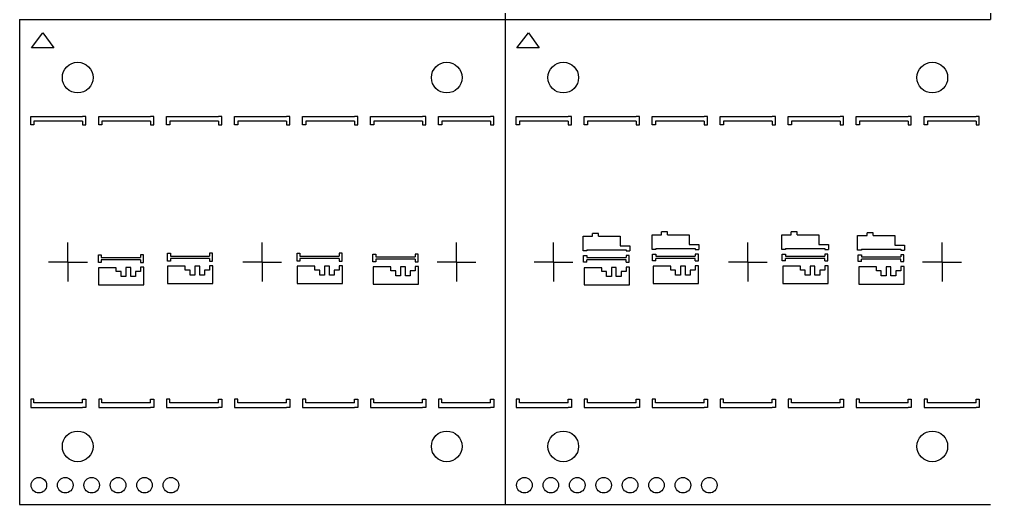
# Model space of a CAD drawing. Extents: x -12.5 to 62.5, y -12.5 to 37.5.
# Drawn here: x -12.5 to 37.5, y -12.5 to 12.5 of the extents above; entities that cross this region are included whole.
import ezdxf

# ---------------------------------------------------------------- set-up
doc = ezdxf.new("R2010")
doc.units = 0

msp = doc.modelspace()

# ---------------------------------------------------------------- linework, layer by layer
for p, q in [((12.5, 37.5), (12.5, 12.5)), ((37.5, 37.5), (37.5, 12.5)), ((-12.5, 12.5), (12.5, 12.5)), ((-12.5, 12.5), (-12.5, -12.5)), ((12.5, 12.5), (12.5, -12.5)), ((12.5, 12.5), (37.5, 12.5)), ((12.5, 12.5), (12.5, -12.5)), ((12.5, 12.5), (37.5, 12.5)), ((-11.883, 11.034), (-11.298, 11.8)), ((-11.298, 11.8), (-10.735, 11.034)), ((13.117, 11.034), (13.702, 11.8)), ((13.702, 11.8), (14.265, 11.034)), ((-10.735, 11.034), (-11.883, 11.034)), ((14.265, 11.034), (13.117, 11.034)), ((-11.92, 7.072), (-11.92, 7.5)), ((-11.92, 7.5), (-11.75, 7.5)), ((-11.75, 7.5), (-9.25, 7.5)), ((-9.08, 7.5), (-9.25, 7.5)), ((-9.08, 7.072), (-9.08, 7.5)), ((-8.42, 7.072), (-8.42, 7.5)), ((-8.42, 7.5), (-8.25, 7.5)), ((-8.25, 7.5), (-5.75, 7.5)), ((-5.58, 7.5), (-5.75, 7.5)), ((-5.58, 7.072), (-5.58, 7.5)), ((-4.92, 7.072), (-4.92, 7.5)), ((-4.92, 7.5), (-4.75, 7.5)), ((-4.75, 7.5), (-2.25, 7.5)), ((-2.08, 7.5), (-2.25, 7.5)), ((-2.08, 7.072), (-2.08, 7.5)), ((-1.42, 7.072), (-1.42, 7.5)), ((-1.42, 7.5), (-1.25, 7.5)), ((-1.25, 7.5), (1.25, 7.5)), ((1.42, 7.5), (1.25, 7.5)), ((1.42, 7.072), (1.42, 7.5)), ((2.08, 7.072), (2.08, 7.5)), ((2.08, 7.5), (2.25, 7.5)), ((2.25, 7.5), (4.75, 7.5)), ((4.92, 7.5), (4.75, 7.5)), ((4.92, 7.072), (4.92, 7.5)), ((5.58, 7.072), (5.58, 7.5)), ((5.58, 7.5), (5.75, 7.5)), ((5.75, 7.5), (8.25, 7.5)), ((8.42, 7.5), (8.25, 7.5)), ((8.42, 7.072), (8.42, 7.5)), ((9.08, 7.072), (9.08, 7.5)), ((9.08, 7.5), (9.25, 7.5)), ((9.25, 7.5), (11.75, 7.5)), ((11.92, 7.5), (11.75, 7.5)), ((11.92, 7.072), (11.92, 7.5)), ((13.08, 7.5), (13.25, 7.5)), ((13.08, 7.072), (13.08, 7.5)), ((13.25, 7.5), (15.75, 7.5)), ((15.92, 7.5), (15.75, 7.5)), ((15.92, 7.072), (15.92, 7.5)), ((16.58, 7.5), (16.75, 7.5)), ((16.58, 7.072), (16.58, 7.5)), ((16.75, 7.5), (19.25, 7.5)), ((19.42, 7.5), (19.25, 7.5)), ((19.42, 7.072), (19.42, 7.5)), ((20.08, 7.5), (20.25, 7.5)), ((20.08, 7.072), (20.08, 7.5)), ((20.25, 7.5), (22.75, 7.5)), ((22.92, 7.5), (22.75, 7.5)), ((22.92, 7.072), (22.92, 7.5)), ((23.58, 7.5), (23.75, 7.5)), ((23.58, 7.072), (23.58, 7.5)), ((23.75, 7.5), (26.25, 7.5)), ((26.42, 7.5), (26.25, 7.5)), ((26.42, 7.072), (26.42, 7.5)), ((27.08, 7.5), (27.25, 7.5)), ((27.08, 7.072), (27.08, 7.5)), ((27.25, 7.5), (29.75, 7.5)), ((29.92, 7.5), (29.75, 7.5)), ((29.92, 7.072), (29.92, 7.5)), ((30.58, 7.5), (30.75, 7.5)), ((30.58, 7.072), (30.58, 7.5)), ((30.75, 7.5), (33.25, 7.5)), ((33.42, 7.5), (33.25, 7.5)), ((33.42, 7.072), (33.42, 7.5)), ((34.08, 7.5), (34.25, 7.5)), ((34.08, 7.072), (34.08, 7.5)), ((34.25, 7.5), (36.75, 7.5)), ((36.92, 7.5), (36.75, 7.5)), ((36.92, 7.072), (36.92, 7.5)), ((-11.75, 7.072), (-11.92, 7.072)), ((-9.25, 7.25), (-11.75, 7.25)), ((-11.75, 7.25), (-11.75, 7.072)), ((-9.25, 7.25), (-9.25, 7.072)), ((-9.25, 7.072), (-9.08, 7.072)), ((-8.25, 7.072), (-8.42, 7.072)), ((-5.75, 7.25), (-8.25, 7.25)), ((-8.25, 7.25), (-8.25, 7.072)), ((-5.75, 7.25), (-5.75, 7.072)), ((-5.75, 7.072), (-5.58, 7.072)), ((-4.75, 7.072), (-4.92, 7.072)), ((-2.25, 7.25), (-4.75, 7.25)), ((-4.75, 7.25), (-4.75, 7.072)), ((-2.25, 7.25), (-2.25, 7.072)), ((-2.25, 7.072), (-2.08, 7.072)), ((-1.25, 7.072), (-1.42, 7.072)), ((1.25, 7.25), (-1.25, 7.25)), ((-1.25, 7.25), (-1.25, 7.072)), ((1.25, 7.25), (1.25, 7.072)), ((1.25, 7.072), (1.42, 7.072)), ((2.25, 7.072), (2.08, 7.072)), ((4.75, 7.25), (2.25, 7.25)), ((2.25, 7.25), (2.25, 7.072)), ((4.75, 7.25), (4.75, 7.072)), ((4.75, 7.072), (4.92, 7.072)), ((5.75, 7.072), (5.58, 7.072)), ((8.25, 7.25), (5.75, 7.25)), ((5.75, 7.25), (5.75, 7.072)), ((8.25, 7.25), (8.25, 7.072)), ((8.25, 7.072), (8.42, 7.072)), ((9.25, 7.072), (9.08, 7.072)), ((11.75, 7.25), (9.25, 7.25)), ((9.25, 7.25), (9.25, 7.072)), ((11.75, 7.25), (11.75, 7.072)), ((11.75, 7.072), (11.92, 7.072)), ((13.25, 7.072), (13.08, 7.072)), ((13.25, 7.25), (13.25, 7.072)), ((15.75, 7.25), (13.25, 7.25)), ((15.75, 7.25), (15.75, 7.072)), ((15.75, 7.072), (15.92, 7.072)), ((16.75, 7.072), (16.58, 7.072)), ((16.75, 7.25), (16.75, 7.072)), ((19.25, 7.25), (16.75, 7.25)), ((19.25, 7.25), (19.25, 7.072)), ((19.25, 7.072), (19.42, 7.072)), ((20.25, 7.072), (20.08, 7.072)), ((20.25, 7.25), (20.25, 7.072)), ((22.75, 7.25), (20.25, 7.25)), ((22.75, 7.25), (22.75, 7.072)), ((22.75, 7.072), (22.92, 7.072)), ((23.75, 7.072), (23.58, 7.072)), ((23.75, 7.25), (23.75, 7.072)), ((26.25, 7.25), (23.75, 7.25)), ((26.25, 7.25), (26.25, 7.072)), ((26.25, 7.072), (26.42, 7.072)), ((27.25, 7.072), (27.08, 7.072)), ((27.25, 7.25), (27.25, 7.072)), ((29.75, 7.25), (27.25, 7.25)), ((29.75, 7.25), (29.75, 7.072)), ((29.75, 7.072), (29.92, 7.072)), ((30.75, 7.072), (30.58, 7.072)), ((30.75, 7.25), (30.75, 7.072)), ((33.25, 7.25), (30.75, 7.25)), ((33.25, 7.25), (33.25, 7.072)), ((33.25, 7.072), (33.42, 7.072)), ((34.25, 7.072), (34.08, 7.072)), ((34.25, 7.25), (34.25, 7.072)), ((36.75, 7.25), (34.25, 7.25)), ((36.75, 7.25), (36.75, 7.072)), ((36.75, 7.072), (36.92, 7.072)), ((20.566, 1.397), (20.566, 1.547)), ((20.866, 1.547), (20.566, 1.547)), ((20.866, 1.397), (20.866, 1.547)), ((27.241, 1.397), (27.241, 1.547)), ((27.541, 1.547), (27.241, 1.547)), ((27.541, 1.397), (27.541, 1.547)), ((31.152, 1.361), (31.152, 1.511)), ((31.452, 1.511), (31.152, 1.511)), ((31.452, 1.361), (31.452, 1.511)), ((-10, 0), (-10, 1)), ((0, 0), (0, 1)), ((10, 0), (10, 1)), ((15, 0), (15, 1)), ((16.517, 0.575), (16.517, 1.325)), ((16.517, 1.325), (17.013, 1.325)), ((17.013, 1.325), (17.013, 1.475)), ((17.313, 1.475), (17.013, 1.475)), ((17.313, 1.325), (17.313, 1.475)), ((17.313, 1.325), (18.432, 1.325)), ((18.432, 1.325), (18.432, 0.825)), ((20.07, 0.647), (20.07, 1.397)), ((20.07, 1.397), (20.566, 1.397)), ((20.866, 1.397), (21.985, 1.397)), ((21.985, 1.397), (21.985, 0.897)), ((25, 0), (25, 1)), ((26.745, 0.647), (26.745, 1.397)), ((26.745, 1.397), (27.241, 1.397)), ((27.541, 1.397), (28.66, 1.397)), ((28.66, 1.397), (28.66, 0.897)), ((30.657, 0.611), (30.657, 1.361)), ((30.657, 1.361), (31.152, 1.361)), ((31.452, 1.361), (32.572, 1.361)), ((32.572, 1.361), (32.572, 0.861)), ((35, 0), (35, 1)), ((16.717, 0.575), (16.517, 0.575)), ((16.717, 0.625), (18.732, 0.625)), ((16.717, 0.625), (18.732, 0.625)), ((16.717, 0.625), (16.717, 0.575)), ((18.432, 0.825), (18.932, 0.825)), ((18.692, 0.625), (18.712, 0.625)), ((18.712, 0.625), (18.732, 0.625)), ((18.732, 0.625), (18.732, 0.575)), ((18.732, 0.575), (18.932, 0.575)), ((18.932, 0.825), (18.932, 0.575)), ((20.27, 0.647), (20.07, 0.647)), ((20.27, 0.697), (22.285, 0.697)), ((20.27, 0.697), (22.285, 0.697)), ((20.27, 0.697), (20.27, 0.647)), ((21.985, 0.897), (22.485, 0.897)), ((22.245, 0.697), (22.265, 0.697)), ((22.265, 0.697), (22.285, 0.697)), ((22.285, 0.697), (22.285, 0.647)), ((22.285, 0.647), (22.485, 0.647)), ((22.485, 0.897), (22.485, 0.647)), ((26.945, 0.647), (26.745, 0.647)), ((26.945, 0.697), (28.96, 0.697)), ((26.945, 0.697), (28.96, 0.697)), ((26.945, 0.697), (26.945, 0.647)), ((28.66, 0.897), (29.16, 0.897)), ((28.92, 0.697), (28.94, 0.697)), ((28.94, 0.697), (28.96, 0.697)), ((28.96, 0.697), (28.96, 0.647)), ((28.96, 0.647), (29.16, 0.647)), ((29.16, 0.897), (29.16, 0.647)), ((30.857, 0.611), (30.657, 0.611)), ((30.857, 0.661), (32.872, 0.661)), ((30.857, 0.661), (32.872, 0.661)), ((30.857, 0.661), (30.857, 0.611)), ((32.572, 0.861), (33.072, 0.861)), ((32.832, 0.661), (32.852, 0.661)), ((32.852, 0.661), (32.872, 0.661)), ((32.872, 0.661), (32.872, 0.611)), ((32.872, 0.611), (33.072, 0.611)), ((33.072, 0.861), (33.072, 0.611)), ((-10, 0), (-11, 0)), ((-10, 0), (-9, 0)), ((-10, 0), (-10, -1)), ((-8.436, -0.031), (-8.436, 0.375)), ((-8.436, 0.375), (-8.283, 0.375)), ((-8.283, 0.375), (-8.283, 0.225)), ((-8.283, 0.225), (-6.268, 0.225)), ((-6.268, 0.108), (-8.283, 0.108)), ((-8.283, 0.108), (-8.283, -0.031)), ((-6.115, 0.375), (-6.268, 0.375)), ((-6.268, 0.375), (-6.268, 0.225)), ((-6.268, 0.108), (-6.268, -0.031)), ((-6.115, -0.031), (-6.115, 0.375)), ((-4.883, 0.041), (-4.883, 0.447)), ((-4.883, 0.447), (-4.73, 0.447)), ((-4.73, 0.041), (-4.883, 0.041)), ((-4.73, 0.447), (-4.73, 0.297)), ((-4.73, 0.297), (-2.715, 0.297)), ((-2.715, 0.18), (-4.73, 0.18)), ((-4.73, 0.18), (-4.73, 0.041)), ((-2.562, 0.447), (-2.715, 0.447)), ((-2.715, 0.447), (-2.715, 0.297)), ((-2.715, 0.18), (-2.715, 0.041)), ((-2.715, 0.041), (-2.562, 0.041)), ((-2.562, 0.041), (-2.562, 0.447)), ((0, 0), (-1, 0)), ((0, 0), (1, 0)), ((0, 0), (0, -1)), ((1.792, 0.041), (1.792, 0.447)), ((1.792, 0.447), (1.945, 0.447)), ((1.945, 0.041), (1.792, 0.041)), ((1.945, 0.447), (1.945, 0.297)), ((1.945, 0.297), (3.96, 0.297)), ((3.96, 0.18), (1.945, 0.18)), ((1.945, 0.18), (1.945, 0.041)), ((4.113, 0.447), (3.96, 0.447)), ((3.96, 0.447), (3.96, 0.297)), ((3.96, 0.18), (3.96, 0.041)), ((3.96, 0.041), (4.113, 0.041)), ((4.113, 0.041), (4.113, 0.447)), ((5.703, 0.005), (5.703, 0.411)), ((5.703, 0.411), (5.857, 0.411)), ((5.857, 0.005), (5.703, 0.005)), ((5.857, 0.411), (5.857, 0.261)), ((5.857, 0.261), (7.872, 0.261)), ((7.872, 0.144), (5.857, 0.144)), ((5.857, 0.144), (5.857, 0.005)), ((8.025, 0.411), (7.872, 0.411)), ((7.872, 0.411), (7.872, 0.261)), ((7.872, 0.144), (7.872, 0.005)), ((7.872, 0.005), (8.025, 0.005)), ((8.025, 0.005), (8.025, 0.411)), ((10, 0), (9, 0)), ((10, 0), (11, 0)), ((10, 0), (10, -1)), ((16.549, -0.017), (16.549, 0.338)), ((16.549, 0.338), (16.717, 0.338)), ((16.717, 0.338), (16.717, 0.225)), ((16.717, 0.225), (18.732, 0.225)), ((18.732, 0.108), (16.717, 0.108)), ((16.717, -0.017), (16.717, 0.108)), ((18.732, 0.338), (18.732, 0.225)), ((18.901, 0.338), (18.732, 0.338)), ((18.732, -0.017), (18.732, 0.108)), ((18.901, -0.017), (18.901, 0.338)), ((20.101, 0.055), (20.101, 0.409)), ((20.101, 0.409), (20.27, 0.409)), ((20.27, 0.055), (20.101, 0.055)), ((20.27, 0.409), (20.27, 0.297)), ((20.27, 0.297), (22.285, 0.297)), ((22.285, 0.18), (20.27, 0.18)), ((20.27, 0.055), (20.27, 0.18)), ((22.285, 0.409), (22.285, 0.297)), ((22.454, 0.409), (22.285, 0.409)), ((22.285, 0.055), (22.285, 0.18)), ((22.285, 0.055), (22.454, 0.055)), ((22.454, 0.055), (22.454, 0.409)), ((26.776, 0.055), (26.776, 0.409)), ((26.776, 0.409), (26.945, 0.409)), ((26.945, 0.055), (26.776, 0.055)), ((26.945, 0.409), (26.945, 0.297)), ((26.945, 0.297), (28.96, 0.297)), ((28.96, 0.18), (26.945, 0.18)), ((26.945, 0.055), (26.945, 0.18)), ((28.96, 0.409), (28.96, 0.297)), ((29.128, 0.409), (28.96, 0.409)), ((28.96, 0.055), (28.96, 0.18)), ((28.96, 0.055), (29.128, 0.055)), ((29.128, 0.055), (29.128, 0.409)), ((30.688, 0.019), (30.688, 0.373)), ((30.688, 0.373), (30.857, 0.373)), ((30.857, 0.019), (30.688, 0.019)), ((30.857, 0.373), (30.857, 0.261)), ((30.857, 0.261), (32.872, 0.261)), ((32.872, 0.144), (30.857, 0.144)), ((30.857, 0.019), (30.857, 0.144)), ((32.872, 0.373), (32.872, 0.261)), ((33.04, 0.373), (32.872, 0.373)), ((32.872, 0.019), (32.872, 0.144)), ((32.872, 0.019), (33.04, 0.019)), ((33.04, 0.019), (33.04, 0.373)), ((-8.283, -0.031), (-8.436, -0.031)), ((-8.283, -0.292), (-8.426, -0.292)), ((-8.426, -0.292), (-8.426, -1.182)), ((-7.518, -0.292), (-8.283, -0.292)), ((-7.518, -0.495), (-7.518, -0.292)), ((-7.268, -0.495), (-7.518, -0.495)), ((-7.268, -0.745), (-7.268, -0.495)), ((-7.018, -0.282), (-7.018, -0.745)), ((-6.768, -0.282), (-7.018, -0.282)), ((-6.768, -0.745), (-6.768, -0.282)), ((-6.518, -0.495), (-6.518, -0.745)), ((-6.268, -0.495), (-6.518, -0.495)), ((-6.268, -0.031), (-6.115, -0.031)), ((-6.095, -0.269), (-6.268, -0.269)), ((-6.268, -0.269), (-6.268, -0.495)), ((-6.095, -1.182), (-6.095, -0.269)), ((-4.73, -0.22), (-4.873, -0.22)), ((-4.873, -0.22), (-4.873, -1.11)), ((-3.965, -0.22), (-4.73, -0.22)), ((-3.965, -0.423), (-3.965, -0.22)), ((-3.715, -0.423), (-3.965, -0.423)), ((-3.715, -0.673), (-3.715, -0.423)), ((-3.465, -0.21), (-3.465, -0.673)), ((-3.215, -0.21), (-3.465, -0.21)), ((-3.215, -0.673), (-3.215, -0.21)), ((-2.965, -0.423), (-2.965, -0.673)), ((-2.715, -0.423), (-2.965, -0.423)), ((-2.542, -0.197), (-2.715, -0.197)), ((-2.715, -0.197), (-2.715, -0.423)), ((-2.542, -1.11), (-2.542, -0.197)), ((1.945, -0.22), (1.802, -0.22)), ((1.802, -0.22), (1.802, -1.11)), ((2.71, -0.22), (1.945, -0.22)), ((2.71, -0.423), (2.71, -0.22)), ((2.96, -0.423), (2.71, -0.423)), ((2.96, -0.673), (2.96, -0.423)), ((3.21, -0.21), (3.21, -0.673)), ((3.46, -0.21), (3.21, -0.21)), ((3.46, -0.673), (3.46, -0.21)), ((3.71, -0.423), (3.71, -0.673)), ((3.96, -0.423), (3.71, -0.423)), ((4.133, -0.197), (3.96, -0.197)), ((3.96, -0.197), (3.96, -0.423)), ((4.133, -1.11), (4.133, -0.197)), ((5.857, -0.256), (5.713, -0.256)), ((5.713, -0.256), (5.713, -1.146)), ((6.622, -0.256), (5.857, -0.256)), ((6.622, -0.459), (6.622, -0.256)), ((6.872, -0.459), (6.622, -0.459)), ((6.872, -0.709), (6.872, -0.459)), ((7.122, -0.246), (7.122, -0.709)), ((7.372, -0.246), (7.122, -0.246)), ((7.372, -0.709), (7.372, -0.246)), ((7.622, -0.459), (7.622, -0.709)), ((7.872, -0.459), (7.622, -0.459)), ((8.044, -0.233), (7.872, -0.233)), ((7.872, -0.233), (7.872, -0.459)), ((8.044, -1.146), (8.044, -0.233)), ((15, 0), (14, 0)), ((15, 0), (16, 0)), ((15, 0), (15, -1)), ((16.717, -0.017), (16.549, -0.017)), ((16.717, -0.292), (16.574, -0.292)), ((16.574, -0.292), (16.574, -1.182)), ((17.482, -0.292), (16.717, -0.292)), ((17.482, -0.495), (17.482, -0.292)), ((17.732, -0.495), (17.482, -0.495)), ((17.732, -0.745), (17.732, -0.495)), ((17.982, -0.282), (17.982, -0.745)), ((18.232, -0.282), (17.982, -0.282)), ((18.232, -0.745), (18.232, -0.282)), ((18.482, -0.495), (18.482, -0.745)), ((18.732, -0.495), (18.482, -0.495)), ((18.732, -0.017), (18.901, -0.017)), ((18.905, -0.269), (18.732, -0.269)), ((18.732, -0.269), (18.732, -0.495)), ((18.905, -1.182), (18.905, -0.269)), ((20.27, -0.22), (20.127, -0.22)), ((20.127, -0.22), (20.127, -1.11)), ((21.035, -0.22), (20.27, -0.22)), ((21.035, -0.423), (21.035, -0.22)), ((21.285, -0.423), (21.035, -0.423)), ((21.285, -0.673), (21.285, -0.423)), ((21.535, -0.21), (21.535, -0.673)), ((21.785, -0.21), (21.535, -0.21)), ((21.785, -0.673), (21.785, -0.21)), ((22.035, -0.423), (22.035, -0.673)), ((22.285, -0.423), (22.035, -0.423)), ((22.458, -0.197), (22.285, -0.197)), ((22.285, -0.197), (22.285, -0.423)), ((22.458, -1.11), (22.458, -0.197)), ((25, 0), (24, 0)), ((25, 0), (26, 0)), ((25, 0), (25, -1)), ((26.945, -0.22), (26.802, -0.22)), ((26.802, -0.22), (26.802, -1.11)), ((27.71, -0.22), (26.945, -0.22)), ((27.71, -0.423), (27.71, -0.22)), ((27.96, -0.423), (27.71, -0.423)), ((27.96, -0.673), (27.96, -0.423)), ((28.21, -0.21), (28.21, -0.673)), ((28.46, -0.21), (28.21, -0.21)), ((28.46, -0.673), (28.46, -0.21)), ((28.71, -0.423), (28.71, -0.673)), ((28.96, -0.423), (28.71, -0.423)), ((29.133, -0.197), (28.96, -0.197)), ((28.96, -0.197), (28.96, -0.423)), ((29.133, -1.11), (29.133, -0.197)), ((30.857, -0.256), (30.713, -0.256)), ((30.713, -0.256), (30.713, -1.146)), ((31.622, -0.256), (30.857, -0.256)), ((31.622, -0.459), (31.622, -0.256)), ((31.872, -0.459), (31.622, -0.459)), ((31.872, -0.709), (31.872, -0.459)), ((32.122, -0.246), (32.122, -0.709)), ((32.372, -0.246), (32.122, -0.246)), ((32.372, -0.709), (32.372, -0.246)), ((32.622, -0.459), (32.622, -0.709)), ((32.872, -0.459), (32.622, -0.459)), ((33.044, -0.233), (32.872, -0.233)), ((32.872, -0.233), (32.872, -0.459)), ((33.044, -1.146), (33.044, -0.233)), ((35, 0), (34, 0)), ((35, 0), (36, 0)), ((35, 0), (35, -1)), ((-7.018, -0.745), (-7.268, -0.745)), ((-6.518, -0.745), (-6.768, -0.745)), ((-3.465, -0.673), (-3.715, -0.673)), ((-2.965, -0.673), (-3.215, -0.673)), ((3.21, -0.673), (2.96, -0.673)), ((3.71, -0.673), (3.46, -0.673)), ((7.122, -0.709), (6.872, -0.709)), ((7.622, -0.709), (7.372, -0.709)), ((17.982, -0.745), (17.732, -0.745)), ((18.482, -0.745), (18.232, -0.745)), ((21.535, -0.673), (21.285, -0.673)), ((22.035, -0.673), (21.785, -0.673)), ((28.21, -0.673), (27.96, -0.673)), ((28.71, -0.673), (28.46, -0.673)), ((32.122, -0.709), (31.872, -0.709)), ((32.622, -0.709), (32.372, -0.709)), ((-8.426, -1.182), (-6.095, -1.182)), ((-4.873, -1.11), (-2.542, -1.11)), ((1.802, -1.11), (4.133, -1.11)), ((5.713, -1.146), (8.044, -1.146)), ((16.574, -1.182), (18.905, -1.182)), ((20.127, -1.11), (22.458, -1.11)), ((26.802, -1.11), (29.133, -1.11)), ((30.713, -1.146), (33.044, -1.146)), ((-11.75, -7.072), (-11.92, -7.072)), ((-11.92, -7.072), (-11.92, -7.5)), ((-11.75, -7.25), (-11.75, -7.072)), ((-9.25, -7.25), (-11.75, -7.25)), ((-9.25, -7.072), (-9.08, -7.072)), ((-9.25, -7.25), (-9.25, -7.072)), ((-9.08, -7.072), (-9.08, -7.5)), ((-8.25, -7.072), (-8.42, -7.072)), ((-8.42, -7.072), (-8.42, -7.5)), ((-8.25, -7.25), (-8.25, -7.072)), ((-5.75, -7.25), (-8.25, -7.25)), ((-5.75, -7.072), (-5.58, -7.072)), ((-5.75, -7.25), (-5.75, -7.072)), ((-5.58, -7.072), (-5.58, -7.5)), ((-4.75, -7.072), (-4.92, -7.072)), ((-4.92, -7.072), (-4.92, -7.5)), ((-4.75, -7.25), (-4.75, -7.072)), ((-2.25, -7.25), (-4.75, -7.25)), ((-2.25, -7.072), (-2.08, -7.072)), ((-2.25, -7.25), (-2.25, -7.072)), ((-2.08, -7.072), (-2.08, -7.5)), ((-1.25, -7.072), (-1.42, -7.072)), ((-1.42, -7.072), (-1.42, -7.5)), ((-1.25, -7.25), (-1.25, -7.072)), ((1.25, -7.25), (-1.25, -7.25)), ((1.25, -7.072), (1.42, -7.072)), ((1.25, -7.25), (1.25, -7.072)), ((1.42, -7.072), (1.42, -7.5)), ((2.25, -7.072), (2.08, -7.072)), ((2.08, -7.072), (2.08, -7.5)), ((2.25, -7.25), (2.25, -7.072)), ((4.75, -7.25), (2.25, -7.25)), ((4.75, -7.072), (4.92, -7.072)), ((4.75, -7.25), (4.75, -7.072)), ((4.92, -7.072), (4.92, -7.5)), ((5.75, -7.072), (5.58, -7.072)), ((5.58, -7.072), (5.58, -7.5)), ((5.75, -7.25), (5.75, -7.072)), ((8.25, -7.25), (5.75, -7.25)), ((8.25, -7.072), (8.42, -7.072)), ((8.25, -7.25), (8.25, -7.072)), ((8.42, -7.072), (8.42, -7.5)), ((9.25, -7.072), (9.08, -7.072)), ((9.08, -7.072), (9.08, -7.5)), ((9.25, -7.25), (9.25, -7.072)), ((11.75, -7.25), (9.25, -7.25)), ((11.75, -7.072), (11.92, -7.072)), ((11.75, -7.25), (11.75, -7.072)), ((11.92, -7.072), (11.92, -7.5)), ((13.08, -7.072), (13.08, -7.5)), ((13.25, -7.072), (13.08, -7.072)), ((13.25, -7.25), (13.25, -7.072)), ((15.75, -7.25), (13.25, -7.25)), ((15.75, -7.25), (15.75, -7.072)), ((15.75, -7.072), (15.92, -7.072)), ((15.92, -7.072), (15.92, -7.5)), ((16.58, -7.072), (16.58, -7.5)), ((16.75, -7.072), (16.58, -7.072)), ((16.75, -7.25), (16.75, -7.072)), ((19.25, -7.25), (16.75, -7.25)), ((19.25, -7.25), (19.25, -7.072)), ((19.25, -7.072), (19.42, -7.072)), ((19.42, -7.072), (19.42, -7.5)), ((20.08, -7.072), (20.08, -7.5)), ((20.25, -7.072), (20.08, -7.072)), ((20.25, -7.25), (20.25, -7.072)), ((22.75, -7.25), (20.25, -7.25)), ((22.75, -7.25), (22.75, -7.072)), ((22.75, -7.072), (22.92, -7.072)), ((22.92, -7.072), (22.92, -7.5)), ((23.58, -7.072), (23.58, -7.5)), ((23.75, -7.072), (23.58, -7.072)), ((23.75, -7.25), (23.75, -7.072)), ((26.25, -7.25), (23.75, -7.25)), ((26.25, -7.25), (26.25, -7.072)), ((26.25, -7.072), (26.42, -7.072)), ((26.42, -7.072), (26.42, -7.5)), ((27.08, -7.072), (27.08, -7.5)), ((27.25, -7.072), (27.08, -7.072)), ((27.25, -7.25), (27.25, -7.072)), ((29.75, -7.25), (27.25, -7.25)), ((29.75, -7.25), (29.75, -7.072)), ((29.75, -7.072), (29.92, -7.072)), ((29.92, -7.072), (29.92, -7.5)), ((30.58, -7.072), (30.58, -7.5)), ((30.75, -7.072), (30.58, -7.072)), ((30.75, -7.25), (30.75, -7.072)), ((33.25, -7.25), (30.75, -7.25)), ((33.25, -7.25), (33.25, -7.072)), ((33.25, -7.072), (33.42, -7.072)), ((33.42, -7.072), (33.42, -7.5)), ((34.08, -7.072), (34.08, -7.5)), ((34.25, -7.072), (34.08, -7.072)), ((34.25, -7.25), (34.25, -7.072)), ((36.75, -7.25), (34.25, -7.25)), ((36.75, -7.25), (36.75, -7.072)), ((36.75, -7.072), (36.92, -7.072)), ((36.92, -7.072), (36.92, -7.5)), ((-11.92, -7.5), (-11.75, -7.5)), ((-11.75, -7.5), (-9.25, -7.5)), ((-9.08, -7.5), (-9.25, -7.5)), ((-8.42, -7.5), (-8.25, -7.5)), ((-8.25, -7.5), (-5.75, -7.5)), ((-5.58, -7.5), (-5.75, -7.5)), ((-4.92, -7.5), (-4.75, -7.5)), ((-4.75, -7.5), (-2.25, -7.5)), ((-2.08, -7.5), (-2.25, -7.5)), ((-1.42, -7.5), (-1.25, -7.5)), ((-1.25, -7.5), (1.25, -7.5)), ((1.42, -7.5), (1.25, -7.5)), ((2.08, -7.5), (2.25, -7.5)), ((2.25, -7.5), (4.75, -7.5)), ((4.92, -7.5), (4.75, -7.5)), ((5.58, -7.5), (5.75, -7.5)), ((5.75, -7.5), (8.25, -7.5)), ((8.42, -7.5), (8.25, -7.5)), ((9.08, -7.5), (9.25, -7.5)), ((9.25, -7.5), (11.75, -7.5)), ((11.92, -7.5), (11.75, -7.5)), ((13.08, -7.5), (13.25, -7.5)), ((13.25, -7.5), (15.75, -7.5)), ((15.92, -7.5), (15.75, -7.5)), ((16.58, -7.5), (16.75, -7.5)), ((16.75, -7.5), (19.25, -7.5)), ((19.42, -7.5), (19.25, -7.5)), ((20.08, -7.5), (20.25, -7.5)), ((20.25, -7.5), (22.75, -7.5)), ((22.92, -7.5), (22.75, -7.5)), ((23.58, -7.5), (23.75, -7.5)), ((23.75, -7.5), (26.25, -7.5)), ((26.42, -7.5), (26.25, -7.5)), ((27.08, -7.5), (27.25, -7.5)), ((27.25, -7.5), (29.75, -7.5)), ((29.92, -7.5), (29.75, -7.5)), ((30.58, -7.5), (30.75, -7.5)), ((30.75, -7.5), (33.25, -7.5)), ((33.42, -7.5), (33.25, -7.5)), ((34.08, -7.5), (34.25, -7.5)), ((34.25, -7.5), (36.75, -7.5)), ((36.92, -7.5), (36.75, -7.5)), ((-12.5, -12.5), (12.5, -12.5)), ((12.5, -12.5), (37.5, -12.5))]:
    msp.add_line(p, q)
for centre, radius in [((-9.5, 9.5), 0.79), ((9.5, 9.5), 0.79), ((15.5, 9.5), 0.79), ((34.5, 9.5), 0.79), ((-9.5, -9.5), 0.79), ((9.5, -9.5), 0.79), ((15.5, -9.5), 0.79), ((34.5, -9.5), 0.79), ((-11.5, -11.5), 0.4), ((-10.14, -11.5), 0.4), ((-8.78, -11.5), 0.4), ((-7.42, -11.5), 0.4), ((-6.06, -11.5), 0.4), ((-4.7, -11.5), 0.4), ((13.5, -11.5), 0.4), ((14.86, -11.5), 0.4), ((16.22, -11.5), 0.4), ((17.58, -11.5), 0.4), ((18.94, -11.5), 0.4), ((20.3, -11.5), 0.4), ((21.66, -11.5), 0.4), ((23.02, -11.5), 0.4)]:
    msp.add_circle(centre, radius)

doc.saveas('drawing.dxf')
